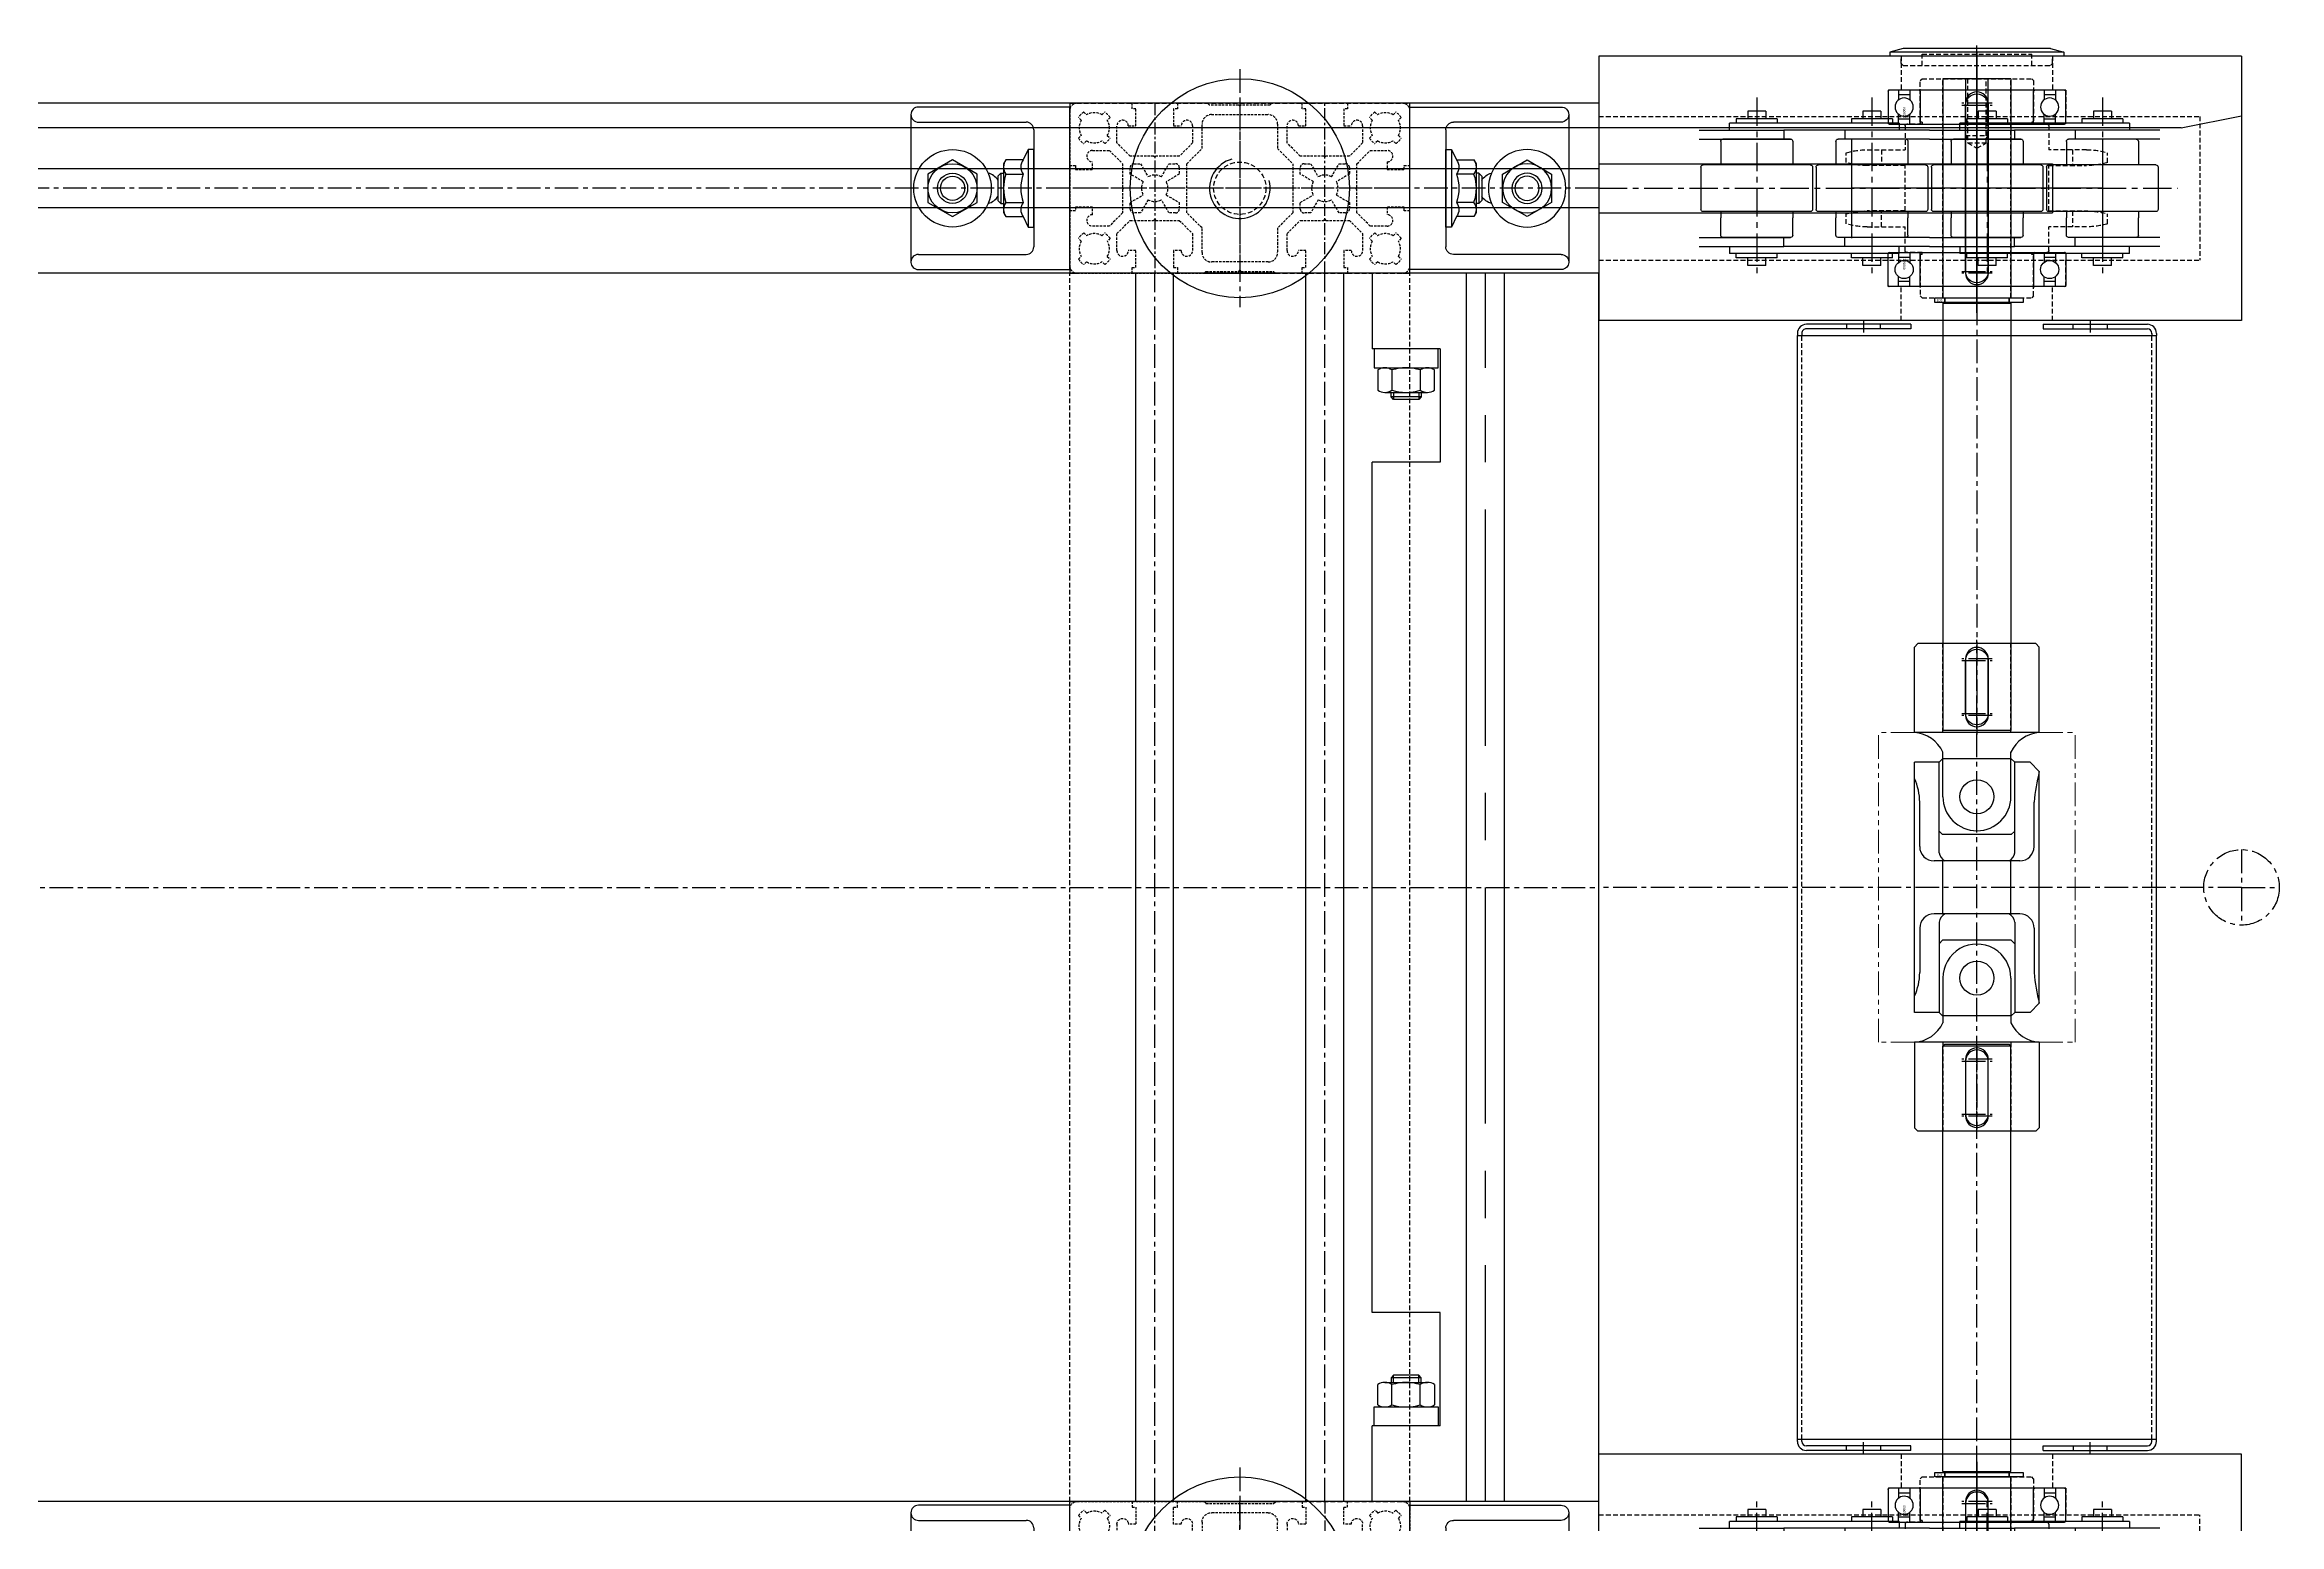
# Model space of a CAD drawing. Header units: inches. Extents: x 0 to 77285, y -118 to 40065.
# Drawn here: x 14564 to 15155, y 38531 to 38923 of the extents above; entities that cross this region are included whole.
import ezdxf
from ezdxf.enums import TextEntityAlignment as Align

# ---------------------------------------------------------------- set-up
doc = ezdxf.new("R2010")
doc.units = ezdxf.units.IN
doc.header["$LTSCALE"] = 5
doc.header["$MEASUREMENT"] = 0
for name, pattern in [('CENTER', [2, 1.25, -0.25, 0.25, -0.25]), ('CENTERX2', [4, 2.5, -0.5, 0.5, -0.5]), ('HIDDEN', [0.375, 0.25, -0.125]), ('PHANTOM', [2.5, 1.25, -0.25, 0.25, -0.25, 0.25, -0.25])]:
    doc.linetypes.add(name, pattern=pattern)
for name, color, linetype in [('11', 1, 'CENTER'), ('22', 2, 'HIDDEN'), ('44', 4, 'Continuous'), ('77', 40, 'HIDDEN'), ('A', 8, 'Continuous'), ('B', 123, 'Continuous'), ('G', 231, 'Continuous'), ('T', 3, 'Continuous'), ('Y', 60, 'Continuous')]:
    doc.layers.add(name, color=color, linetype=linetype)
doc.layers.add('33', color=3, linetype='PHANTOM', lineweight=9)
doc.styles.add('SCI', font='')
doc.styles.get("Standard").update_dxf_attribs({"font": 'arial.ttf'})
doc.styles.get('SCI').set_extended_font_data('Gulim')

# ---------------------------------------------------------------- blocks, each defined once
blk = doc.blocks.new('A$C47db6cef')
at = {"ltscale": 0.506191}
for p, q in [((0, 43), (0, 28.5)), ((16.5, 45), (2, 45)), ((3.74, 42.67), (4.47, 41.95)), ((8.53, 41.95), (9.26, 42.67)), ((16.5, 43.5), (16.5, 45)), ((28.5, 45), (16.5, 45)), ((17.5, 43.5), (16.5, 43.5)), ((17.5, 39), (17.5, 43.5)), ((27.5, 43.5), (27.5, 39)), ((28.5, 43.5), (27.5, 43.5)), ((28.5, 45), (28.5, 43.5)), ((36.5, 45), (28.5, 45)), ((37, 44.5), (36.5, 45)), ((44.7, 44.5), (37, 44.5)), ((37.5, 42), (52.5, 42)), ((45, 44.2), (44.7, 44.5)), ((45.3, 44.5), (45, 44.2)), ((53, 44.5), (45.3, 44.5)), ((53.5, 45), (53, 44.5)), ((61.5, 45), (53.5, 45)), ((61.5, 43.5), (61.5, 45)), ((73.5, 45), (61.5, 45)), ((62.5, 43.5), (61.5, 43.5)), ((62.5, 39), (62.5, 43.5)), ((72.5, 43.5), (72.5, 39)), ((73.5, 43.5), (72.5, 43.5)), ((73.5, 45), (73.5, 43.5)), ((88, 45), (73.5, 45)), ((80.74, 42.67), (81.47, 41.95)), ((85.53, 41.95), (86.26, 42.67)), ((90, 28.5), (90, 43)), ((3.05, 40.53), (2.33, 41.26)), ((2.33, 35.74), (3.05, 36.47)), ((10.67, 41.26), (9.95, 40.53)), ((9.95, 36.47), (10.67, 35.74)), ((12.5, 34.5), (12.5, 39)), ((15.5, 39), (17.5, 39)), ((27.5, 39), (29.5, 39)), ((32.5, 39), (32.5, 34.5)), ((35, 33), (35, 39.5)), ((55, 39.5), (55, 33)), ((57.5, 34.5), (57.5, 39)), ((60.5, 39), (62.5, 39)), ((72.5, 39), (74.5, 39)), ((77.5, 39), (77.5, 34.5)), ((80.05, 40.53), (79.33, 41.26)), ((79.33, 35.74), (80.05, 36.47)), ((87.67, 41.26), (86.95, 40.53)), ((86.95, 36.47), (87.67, 35.74)), ((4.47, 35.05), (3.74, 34.33)), ((6, 32.5), (10.5, 32.5)), ((9.26, 34.33), (8.53, 35.05)), ((10.5, 32.5), (14, 29)), ((16, 31), (12.5, 34.5)), ((22.2, 31), (16, 31)), ((22.5, 30.7), (22.2, 31)), ((22.8, 31), (22.5, 30.7)), ((29, 31), (22.8, 31)), ((32.5, 34.5), (29, 31)), ((31, 29), (35, 33)), ((55, 33), (59, 29)), ((61, 31), (57.5, 34.5)), ((67.2, 31), (61, 31)), ((67.5, 30.7), (67.2, 31)), ((67.8, 31), (67.5, 30.7)), ((74, 31), (67.8, 31)), ((77.5, 34.5), (74, 31)), ((76, 29), (79.5, 32.5)), ((79.5, 32.5), (84, 32.5)), ((81.47, 35.05), (80.74, 34.33)), ((86.26, 34.33), (85.53, 35.05)), ((0, 28.5), (1.5, 28.5)), ((0, 28.5), (0, 16.5)), ((1.5, 28.5), (1.5, 27.5)), ((1.5, 27.5), (6, 27.5)), ((6, 27.5), (6, 29.5)), ((14, 29), (14, 22.8)), ((16, 26.25), (16, 28)), ((19.47, 24.25), (16, 26.25)), ((17, 29), (18.75, 29)), ((18.75, 29), (20.75, 25.53)), ((24.25, 25.53), (26.25, 29)), ((29, 26.25), (25.53, 24.25)), ((26.25, 29), (28, 29)), ((29, 28), (29, 26.25)), ((31, 16), (31, 29)), ((59, 29), (59, 16)), ((61, 26.25), (61, 28)), ((64.47, 24.25), (61, 26.25)), ((62, 29), (63.75, 29)), ((63.75, 29), (65.75, 25.53)), ((69.25, 25.53), (71.25, 29)), ((74, 26.25), (70.53, 24.25)), ((71.25, 29), (73, 29)), ((74, 28), (74, 26.25)), ((76, 22.8), (76, 29)), ((84, 29.5), (84, 27.5)), ((84, 27.5), (88.5, 27.5)), ((88.5, 28.5), (90, 28.5)), ((88.5, 27.5), (88.5, 28.5)), ((90, 16.5), (90, 28.5)), ((14, 22.8), (14.3, 22.5)), ((14.3, 22.5), (14, 22.2)), ((14, 22.2), (14, 16)), ((16, 18.75), (19.47, 20.75)), ((16, 17), (16, 18.75)), ((20.75, 19.47), (18.75, 16)), ((26.25, 16), (24.25, 19.47)), ((25.53, 20.75), (29, 18.75)), ((29, 18.75), (29, 17)), ((61, 18.75), (64.47, 20.75)), ((61, 17), (61, 18.75)), ((65.75, 19.47), (63.75, 16)), ((71.25, 16), (69.25, 19.47)), ((70.53, 20.75), (74, 18.75)), ((74, 18.75), (74, 17)), ((75.7, 22.5), (76, 22.8)), ((76, 22.2), (75.7, 22.5)), ((76, 16), (76, 22.2)), ((0, 16.5), (0, 2)), ((1.5, 16.5), (0, 16.5)), ((1.5, 17.5), (1.5, 16.5)), ((6, 17.5), (1.5, 17.5)), ((6, 15.5), (6, 17.5)), ((10.5, 12.5), (6, 12.5)), ((14, 16), (10.5, 12.5)), ((12.5, 10.5), (16, 14)), ((16, 14), (22.2, 14)), ((18.75, 16), (17, 16)), ((22.2, 14), (22.5, 14.3)), ((22.5, 14.3), (22.8, 14)), ((22.8, 14), (29, 14)), ((28, 16), (26.25, 16)), ((29, 14), (32.5, 10.5)), ((35, 12), (31, 16)), ((35, 5.5), (35, 12)), ((59, 16), (55, 12)), ((55, 12), (55, 5.5)), ((57.5, 10.5), (61, 14)), ((61, 14), (67.2, 14)), ((63.75, 16), (62, 16)), ((67.2, 14), (67.5, 14.3)), ((67.5, 14.3), (67.8, 14)), ((67.8, 14), (74, 14)), ((73, 16), (71.25, 16)), ((74, 14), (77.5, 10.5)), ((79.5, 12.5), (76, 16)), ((84, 12.5), (79.5, 12.5)), ((84, 17.5), (84, 15.5)), ((88.5, 17.5), (84, 17.5)), ((88.5, 16.5), (88.5, 17.5)), ((90, 16.5), (88.5, 16.5)), ((90, 2), (90, 16.5)), ((3.05, 8.53), (2.33, 9.26)), ((3.74, 10.67), (4.47, 9.95)), ((8.53, 9.95), (9.26, 10.67)), ((10.67, 9.26), (9.95, 8.53)), ((12.5, 6), (12.5, 10.5)), ((17.5, 6), (15.5, 6)), ((17.5, 1.5), (17.5, 6)), ((27.5, 6), (27.5, 1.5)), ((29.5, 6), (27.5, 6)), ((32.5, 10.5), (32.5, 6)), ((57.5, 6), (57.5, 10.5)), ((62.5, 6), (60.5, 6)), ((62.5, 1.5), (62.5, 6)), ((72.5, 6), (72.5, 1.5)), ((74.5, 6), (72.5, 6)), ((77.5, 10.5), (77.5, 6)), ((80.05, 8.53), (79.33, 9.26)), ((80.74, 10.67), (81.47, 9.95)), ((85.53, 9.95), (86.26, 10.67)), ((87.67, 9.26), (86.95, 8.53)), ((2, 0), (16.5, 0)), ((2.33, 3.74), (3.05, 4.47)), ((4.47, 3.05), (3.74, 2.33)), ((9.26, 2.33), (8.53, 3.05)), ((9.95, 4.47), (10.67, 3.74)), ((16.5, 1.5), (17.5, 1.5)), ((16.5, 0), (16.5, 1.5)), ((16.5, 0), (28.5, 0)), ((27.5, 1.5), (28.5, 1.5)), ((28.5, 1.5), (28.5, 0)), ((28.5, 0), (35.55, 0)), ((35.55, 0), (36.05, 0.5)), ((36.05, 0.5), (44.7, 0.5)), ((52.5, 3), (37.5, 3)), ((44.7, 0.5), (45, 0.8)), ((45, 0.8), (45.3, 0.5)), ((45.3, 0.5), (53.95, 0.5)), ((53.95, 0.5), (54.45, 0)), ((61.5, 1.5), (62.5, 1.5)), ((61.5, 0), (61.5, 1.5)), ((72.5, 1.5), (73.5, 1.5)), ((73.5, 1.5), (73.5, 0)), ((79.33, 3.74), (80.05, 4.47)), ((81.47, 3.05), (80.74, 2.33)), ((86.26, 2.33), (85.53, 3.05)), ((86.95, 4.47), (87.67, 3.74))]:
    blk.add_line(p, q, dxfattribs=at)
for p, q in [((54.45, 0), (61.5, 0)), ((61.5, 0), (73.5, 0)), ((73.5, 0), (88, 0))]:
    blk.add_line(p, q)
for centre, radius, start, end in [((2, 43), 2, 90, 180), ((6.5, 38.5), 5, 123.46304, 146.53696), ((6.5, 38.5), 4, 59.47751, 120.52249), ((6.5, 38.5), 5, 33.46304, 56.53696), ((37.5, 39.5), 2.5, 90, 180), ((52.5, 39.5), 2.5, 0, 90), ((83.5, 38.5), 5, 123.46304, 146.53696), ((83.5, 38.5), 4, 59.47751, 120.52249), ((83.5, 38.5), 5, 33.46304, 56.53696), ((88, 43), 2, 0, 90), ((6.5, 38.5), 5, 213.46304, 236.53696), ((6.5, 38.5), 4, 149.47751, 210.52249), ((6.5, 38.5), 5, 303.46304, 326.53696), ((6.5, 38.5), 4, 329.47751, 30.52249), ((14, 39), 1.5, 0, 180), ((31, 39), 1.5, 0, 180), ((59, 39), 1.5, 0, 180), ((76, 39), 1.5, 0, 180), ((83.5, 38.5), 5, 213.46304, 236.53696), ((83.5, 38.5), 4, 149.47751, 210.52249), ((83.5, 38.5), 5, 303.46304, 326.53696), ((83.5, 38.5), 4, 329.47751, 30.52249), ((6.5, 38.5), 4, 239.47751, 300.52249), ((6, 31), 1.5, 90, 270), ((83.5, 38.5), 4, 239.47751, 300.52249), ((84, 31), 1.5, 270, 90), ((17, 28), 1, 90, 180), ((22.5, 22.5), 3.5, 150, 210), ((22.5, 22.5), 3.5, 60, 120), ((22.5, 22.5), 3.5, 330, 30), ((28, 28), 1, 0, 90), ((62, 28), 1, 90, 180), ((67.5, 22.5), 3.5, 150, 210), ((67.5, 22.5), 3.5, 60, 120), ((67.5, 22.5), 3.5, 330, 30), ((73, 28), 1, 0, 90), ((22.5, 22.5), 3.5, 240, 300), ((67.5, 22.5), 3.5, 240, 300), ((6, 14), 1.5, 90, 270), ((17, 17), 1, 180, 270), ((28, 17), 1, 270, 0), ((62, 17), 1, 180, 270), ((73, 17), 1, 270, 0), ((84, 14), 1.5, 270, 90), ((6.5, 6.5), 5, 123.46304, 146.53696), ((6.5, 6.5), 4, 149.47751, 210.52249), ((6.5, 6.5), 4, 59.47751, 120.52249), ((6.5, 6.5), 5, 33.46304, 56.53696), ((6.5, 6.5), 4, 329.47751, 30.52249), ((14, 6), 1.5, 180, 0), ((31, 6), 1.5, 180, 0), ((59, 6), 1.5, 180, 0), ((76, 6), 1.5, 180, 0), ((83.5, 6.5), 5, 123.46304, 146.53696), ((83.5, 6.5), 4, 149.47751, 210.52249), ((83.5, 6.5), 4, 59.47751, 120.52249), ((83.5, 6.5), 5, 33.46304, 56.53696), ((83.5, 6.5), 4, 329.47751, 30.52249), ((2, 2), 2, 180, 270), ((6.5, 6.5), 5, 213.46304, 236.53696), ((6.5, 6.5), 4, 239.47751, 300.52249), ((6.5, 6.5), 5, 303.46304, 326.53696), ((37.5, 5.5), 2.5, 180, 270), ((52.5, 5.5), 2.5, 270, 0), ((83.5, 6.5), 5, 213.46304, 236.53696), ((83.5, 6.5), 4, 239.47751, 300.52249), ((83.5, 6.5), 5, 303.46304, 326.53696), ((88, 2), 2, 270, 0)]:
    blk.add_arc(centre, radius, start, end, dxfattribs=at)
at = {"layer": '11', "ltscale": 0.506191}
for p, q in [((22.5, 45), (22.5, 0)), ((67.5, 0), (67.5, 45)), ((90, 22.5), (0, 22.5))]:
    blk.add_line(p, q, dxfattribs=at)
at = {"layer": '11'}
blk.add_line((45, 45), (45, 0), dxfattribs=at)
at = {"layer": 'A', "ltscale": 0.506191}
for p, q in [((0, 45), (0, 43)), ((2, 45), (0, 45)), ((53.5, 45), (36.5, 45)), ((90, 45), (88, 45)), ((90, 43), (90, 45)), ((0, 2), (0, 0)), ((0, 0), (2, 0)), ((35.55, 0), (54.45, 0)), ((90, 0), (90, 2))]:
    blk.add_line(p, q, dxfattribs=at)
at = {"layer": 'A'}
blk.add_line((88, 0), (90, 0), dxfattribs=at)
blk = doc.blocks.new('A$C632A6005')
for p, q in [((-21.5, 0), (-21.5, -40)), ((21.5, 0), (-21.5, 0)), ((21.5, -40.1), (21.5, 0)), ((-17.5, -40), (-17.5, -11.5)), ((-15.5, -9.5), (15.5, -9.5)), ((10.25, -9.5), (-10.25, -9.5)), ((-10.25, -9.5), (-10.25, -11)), ((-10.25, -11), (10.25, -11)), ((-10.25, -11), (-7.51, -12.3)), ((7.51, -12.3), (10.25, -11)), ((10.25, -11), (10.25, -9.5)), ((17.5, -40), (17.5, -11.5)), ((-7.51, -12.3), (-7.51, -16.89)), ((-7.51, -16.89), (-6.44, -17.5)), ((-6.44, -17.5), (6.45, -17.5)), ((-4, -18.2), (-4, -17.5)), ((-3.75, -16.86), (-3.75, -12.3)), ((3.76, -16.86), (3.76, -12.3)), ((4, -18.2), (4, -17.5)), ((6.45, -17.5), (7.51, -16.89)), ((7.51, -16.89), (7.51, -12.3)), ((-4, -18.2), (4, -18.2)), ((-3.2, -19), (-4, -18.2)), ((-3.2, -19), (3.2, -19)), ((3.2, -19), (4, -18.2)), ((-3.75, -24.5), (-7.5, -31)), ((3.75, -24.5), (-3.75, -24.5)), ((7.51, -31), (3.75, -24.5)), ((-7.5, -31), (-3.75, -37.5)), ((3.75, -37.5), (7.51, -31)), ((-3.75, -37.5), (3.75, -37.5)), ((-19.5, -42), (19.6, -42))]:
    blk.add_line(p, q)
for radius in [10.25, 6.5, 4, 3.2]:
    blk.add_circle((0, -31), radius)
for centre, radius, start, end in [((-15.5, -11.5), 2, 89.99999, 180.00003), ((15.5, -11.5), 2, 0.00001, 89.99999), ((-5.63, -9.89), 3.06, 232.12112, 307.87888), ((-5.63, -14.44), 3.06, 232.12112, 307.87888), ((0, -1.68), 11.26, 250.52878, 289.47122), ((0, -6.24), 11.26, 250.52878, 289.47122), ((5.63, -9.89), 3.06, 232.12112, 307.87888), ((5.63, -14.44), 3.06, 232.12112, 307.87888), ((0, -22.5), 4.1, 121.38856, 166.72724), ((0, -22.5), 4.1, 13.27276, 58.61144), ((-19.5, -40), 2, 180.00003, 270.00001), ((-19.5, -40), 2, 270.00001, 0.00002), ((19.5, -40), 2, 180.00003, 270.00001), ((19.6, -40.1), 1.9, 270.00001, 0.00002)]:
    blk.add_arc(centre, radius, start, end)
blk = doc.blocks.new('A$Cf526916b')
for p, q in [((-22.5, -90), (-22.5, 0)), ((-22.5, -90), (-22.5, 0)), ((347.5, 0), (22.5, 0)), ((22.5, 0), (22.5, -90)), ((347.5, 0), (347.5, -90)), ((347.5, -90), (22.5, -90))]:
    blk.add_line(p, q)
at = {"layer": '11'}
for p, q in [((347.5, -22.5), (22.5, -22.5)), ((-31.5, -45), (31.5, -45)), ((338.5, -45), (401.5, -45)), ((347.5, -67.5), (22.5, -67.5))]:
    blk.add_line(p, q, dxfattribs=at)
at = {"layer": '22'}
blk.add_circle((0, -45), 6.92, dxfattribs=at)
at = {"layer": '44'}
for centre in [(0, -45), (370, -45)]:
    blk.add_circle(centre, 29, dxfattribs=at)
at = {"layer": 'A'}
for p, q in [((347.5, -17.5), (22.5, -17.5)), ((347.5, -27.5), (22.5, -27.5)), ((347.5, -62.5), (22.5, -62.5)), ((347.5, -72.5), (22.5, -72.5))]:
    blk.add_line(p, q, dxfattribs=at)
at = {"layer": 'T'}
blk.add_arc((0, -45), 8, 195, 105, dxfattribs=at)
at = {"rotation": 90}
blk.add_blockref('A$C47db6cef', (22.5, -90), dxfattribs=at)
at = {"xscale": -1, "rotation": 270}
blk.add_blockref('A$C47db6cef', (347.5, -90), dxfattribs=at)
at = {"layer": '44', "xscale": -1, "rotation": 180}
for p in [(0, 0), (370, 0)]:
    blk.add_blockref('A$C632A6005', p, dxfattribs=at)
at = {"layer": '44'}
for p in [(0, -90), (370, -90)]:
    blk.add_blockref('A$C632A6005', p, dxfattribs=at)
blk = doc.blocks.new('A$Ccec5035d')
for p, q in [((0, 0), (0, -60)), ((325, 0), (0, 0)), ((325, 0), (325, -60)), ((20, -42), (20, -60)), ((20, -42), (50, -42)), ((20, -42), (20, -60)), ((20, -42.5), (20, -59.5)), ((25, -42.5), (20, -42.5)), ((25, -42.5), (20, -42.5)), ((25, -59.5), (25, -42.5)), ((25, -59.5), (25, -42.5)), ((25, -56.63), (25, -45.37)), ((25, -56.63), (25, -45.37)), ((30.92, -43.49), (25.58, -43.49)), ((30.92, -43.49), (25.58, -43.49)), ((25.58, -47.25), (30.92, -47.25)), ((25.58, -47.25), (30.92, -47.25)), ((31.5, -56.63), (31.5, -45.37)), ((31.5, -56.63), (31.5, -45.37)), ((31.5, -47), (32.72, -47)), ((31.5, -47), (32.72, -47)), ((32.72, -47), (32.72, -55)), ((32.72, -47), (33.4, -47.68)), ((32.72, -47), (32.72, -55)), ((32.72, -47), (33.4, -47.68)), ((50, -42), (50, -60)), ((275, -42), (275, -60)), ((305, -42), (275, -42)), ((292.28, -47), (291.6, -47.68)), ((292.28, -47), (291.6, -47.68)), ((292.28, -47), (292.28, -55)), ((293.5, -47), (292.28, -47)), ((292.28, -47), (292.28, -55)), ((293.5, -47), (292.28, -47)), ((293.5, -56.63), (293.5, -45.37)), ((293.5, -56.63), (293.5, -45.37)), ((294.08, -43.49), (299.42, -43.49)), ((294.08, -43.49), (299.42, -43.49)), ((299.42, -47.25), (294.08, -47.25)), ((299.42, -47.25), (294.08, -47.25)), ((300, -59.5), (300, -42.5)), ((300, -42.5), (305, -42.5)), ((300, -59.5), (300, -42.5)), ((300, -42.5), (305, -42.5)), ((300, -56.63), (300, -45.37)), ((300, -56.63), (300, -45.37)), ((305, -42), (305, -60)), ((305, -42), (305, -60)), ((305, -42.5), (305, -59.5)), ((31.5, -47.68), (33.4, -47.68)), ((31.5, -47.68), (33.4, -47.68)), ((33.4, -47.68), (33.4, -54.32)), ((33.4, -47.68), (33.4, -54.32)), ((291.6, -47.68), (291.6, -54.32)), ((293.5, -47.68), (291.6, -47.68)), ((291.6, -47.68), (291.6, -54.32)), ((293.5, -47.68), (291.6, -47.68)), ((25.58, -54.75), (30.92, -54.75)), ((25.58, -54.75), (30.92, -54.75)), ((25.58, -58.51), (30.92, -58.51)), ((25.58, -58.51), (30.92, -58.51)), ((31.5, -54.32), (33.4, -54.32)), ((31.5, -54.32), (33.4, -54.32)), ((32.72, -55), (31.5, -55)), ((32.72, -55), (31.5, -55)), ((33.4, -54.32), (32.72, -55)), ((33.4, -54.32), (32.72, -55)), ((291.6, -54.32), (292.28, -55)), ((293.5, -54.32), (291.6, -54.32)), ((291.6, -54.32), (292.28, -55)), ((293.5, -54.32), (291.6, -54.32)), ((292.28, -55), (293.5, -55)), ((292.28, -55), (293.5, -55)), ((299.42, -54.75), (294.08, -54.75)), ((299.42, -54.75), (294.08, -54.75)), ((299.42, -58.51), (294.08, -58.51)), ((299.42, -58.51), (294.08, -58.51)), ((0, -60), (20, -60)), ((20, -59.5), (25, -59.5)), ((20, -59.5), (25, -59.5)), ((275, -60), (50, -60)), ((305, -59.5), (300, -59.5)), ((305, -59.5), (300, -59.5)), ((325, -60), (305, -60))]:
    blk.add_line(p, q)
at = {"color": 252}
for p, q in [((325, -25), (0, -25)), ((325, -35), (0, -35))]:
    blk.add_line(p, q, dxfattribs=at)
for centre, radius, start, end in [((28.32, -45.37), 3.32, 145.61575, 214.38425), ((28.32, -45.37), 3.32, 145.61575, 214.38425), ((37.42, -51), 12.42, 162.41205, 197.58795), ((37.42, -51), 12.42, 162.41205, 197.58795), ((28.18, -45.37), 3.32, 325.61575, 34.38425), ((28.18, -45.37), 3.32, 325.61575, 34.38425), ((19.08, -51), 12.42, 342.41205, 17.58795), ((19.08, -51), 12.42, 342.41205, 17.58795), ((296.82, -45.37), 3.32, 145.61575, 214.38425), ((296.82, -45.37), 3.32, 145.61575, 214.38425), ((305.92, -51), 12.42, 162.41205, 197.58795), ((305.92, -51), 12.42, 162.41205, 197.58795), ((296.68, -45.37), 3.32, 325.61575, 34.38425), ((296.68, -45.37), 3.32, 325.61575, 34.38425), ((287.58, -51), 12.42, 342.41205, 17.58795), ((287.58, -51), 12.42, 342.41205, 17.58795), ((28.32, -56.63), 3.32, 145.61575, 214.38425), ((28.32, -56.63), 3.32, 145.61575, 214.38425), ((28.18, -56.63), 3.32, 325.61575, 34.38425), ((28.18, -56.63), 3.32, 325.61575, 34.38425), ((296.82, -56.63), 3.32, 145.61575, 214.38425), ((296.82, -56.63), 3.32, 145.61575, 214.38425), ((296.68, -56.63), 3.32, 325.61575, 34.38425), ((296.68, -56.63), 3.32, 325.61575, 34.38425)]:
    blk.add_arc(centre, radius, start, end)
at = {"layer": '11', "linetype": 'CENTERX2', "ltscale": 5}
blk.add_line((325, -30), (0, -30), dxfattribs=at)
blk = doc.blocks.new('A$C8800e7f5')
for p, q in [((0, -23.2), (0, 23.2)), ((0, 20.75), (2.63, 20.75)), ((0, 17.75), (2.63, 17.75)), ((0.3, 23.5), (8.7, 23.5)), ((1.31, 17.75), (1.31, 20.75)), ((9, 20.75), (6.37, 20.75)), ((9, 17.75), (6.37, 17.75)), ((7.69, 17.75), (7.69, 20.75)), ((9, 23.2), (9, -23.2)), ((0.3, 15), (8.7, 15)), ((8.7, -15), (0.3, -15)), ((0, -17.75), (2.63, -17.75)), ((0, -20.75), (2.63, -20.75)), ((8.7, -23.5), (0.3, -23.5)), ((1.31, -20.75), (1.31, -17.75)), ((9, -17.75), (6.37, -17.75)), ((9, -20.75), (6.37, -20.75)), ((7.69, -20.75), (7.69, -17.75))]:
    blk.add_line(p, q)
for centre in [(4.5, 19.25), (4.5, -19.25)]:
    blk.add_circle(centre, 2.4)
for centre, start, end in [((0.3, 23.2), 90, 180), ((8.7, 23.2), 0, 90), ((0.3, 15.3), 180, 270), ((8.7, 15.3), 270, 0), ((0.3, -15.3), 90, 180), ((8.7, -15.3), 0, 90), ((0.3, -23.2), 180, 270), ((8.7, -23.2), 270, 360)]:
    blk.add_arc(centre, 0.3, start, end)
at = {"layer": '11'}
blk.add_line((-1, 0), (10, 0), dxfattribs=at)
at = {"layer": '44'}
blk.add_text('6906ZZ', height=0.6, dxfattribs=at).set_placement((4.5, 18.95))
blk = doc.blocks.new('A$Ce9aabcbc')
for p, q in [((-7.01, 34.58), (-9.62, 34.58)), ((9.19, 34.58), (6.58, 34.58)), ((-10.42, 29), (-10.42, 19)), ((-10.42, 25.25), (-6.22, 25.25)), ((-6.22, 19), (-6.22, 29)), ((5.78, 19), (5.78, 29)), ((9.98, 25.25), (5.78, 25.25)), ((9.98, 29), (9.98, 19)), ((-17.22, 14.5), (-17.22, 18.5)), ((-16.72, 19), (-10.42, 19)), ((5.78, 19), (-6.22, 19)), ((16.28, 19), (9.98, 19)), ((16.78, 14.5), (16.78, 18.5)), ((-28.72, 15), (-29.22, 14.5)), ((-29.22, 14.5), (-29.22, 0)), ((-17.72, 15), (-28.72, 15)), ((-17.72, 14.5), (-17.72, 15)), ((-17.72, 14.5), (-17.22, 14.5)), ((17.28, 14.5), (16.78, 14.5)), ((17.28, 14.5), (17.28, 15)), ((17.28, 15), (28.28, 15)), ((28.28, 15), (28.78, 14.5)), ((28.78, 14.5), (28.78, 0)), ((28.78, 9), (-29.22, 9)), ((-29.22, 0), (-29.22, -14.5)), ((28.78, 0), (28.78, -14.5)), ((28.78, -9), (-29.22, -9)), ((-28.72, -15), (-29.22, -14.5)), ((-28.72, -15), (-17.72, -15)), ((-17.72, -15), (-17.72, -14.5)), ((-17.72, -14.5), (-17.22, -14.5)), ((-17.22, -14.5), (-17.22, -18.5)), ((16.78, -14.5), (16.78, -18.5)), ((17.28, -14.5), (16.78, -14.5)), ((17.28, -15), (17.28, -14.5)), ((28.28, -15), (17.28, -15)), ((28.28, -15), (28.78, -14.5)), ((-16.72, -19), (-10.42, -19)), ((-10.42, -29), (-10.42, -19)), ((-6.22, -19), (-6.22, -29)), ((5.78, -19), (-6.22, -19)), ((5.78, -19), (5.78, -29)), ((9.98, -29), (9.98, -19)), ((16.28, -19), (9.98, -19)), ((-10.42, -25.25), (-6.22, -25.25)), ((5.78, -25.25), (9.98, -25.25)), ((-7.01, -34.58), (-9.62, -34.58)), ((9.19, -34.58), (6.58, -34.58))]:
    blk.add_line(p, q)
at = {"linetype": 'Continuous'}
blk.add_line((-13.42, -33.19), (12.98, -33.19), dxfattribs=at)
for centre, radius, start, end in [((9.58, 29), 20, 163.78455, 180), ((-26.22, 29), 20, 0, 16.21545), ((25.78, 29), 20, 163.78455, 180), ((-10.02, 29), 20, 0, 16.21545), ((-16.72, 18.5), 0.5, 90, 180), ((16.28, 18.5), 0.5, 0, 90), ((-16.72, -18.5), 0.5, 180, 270), ((16.28, -18.5), 0.5, 270, 0), ((9.58, -29), 20, 180, 196.21545), ((-26.22, -29), 20, 343.78455, 0), ((25.78, -29), 20, 180, 196.21545), ((-10.02, -29), 20, 343.78455, 0)]:
    blk.add_arc(centre, radius, start, end)
at = {"layer": '11', "linetype": 'Continuous'}
for p, q in [((-13.42, 33.19), (12.98, 33.19)), ((-0.22, -33.19), (-0.22, 33.19)), ((32.78, 0), (-33.22, 0)), ((-13.42, -33.19), (12.98, -33.19))]:
    blk.add_line(p, q, dxfattribs=at)
blk = doc.blocks.new('FINALrf2040vrp-sc')
for p, q in [((0, 0), (18.7, 0)), ((6.7, 1.5), (44.1, 1.5)), ((6.7, 1.5), (6.7, 0)), ((8.2, 2.5), (8.2, 1.5)), ((8.2, 2.5), (17.2, 2.5)), ((10.715, 4.15), (14.685, 4.15)), ((10.715, 4.15), (10.715, 2.5)), ((14.685, 4.15), (14.685, 2.5)), ((17.2, 2.5), (17.2, 1.5)), ((18.7, 0), (32.1, 0)), ((18.7, 0), (18.7, -2)), ((32.1, 0), (32.1, -2)), ((50.8, 0), (32.1, 0)), ((33.6, 2.5), (42.6, 2.5)), ((33.6, 2.5), (33.6, 1.5)), ((36.115, 4.15), (36.115, 2.5)), ((36.115, 4.15), (40.085, 4.15)), ((40.085, 4.15), (40.085, 2.5)), ((42.6, 2.5), (42.6, 1.5)), ((44.1, 0), (44.1, 1.5)), ((0, -2), (20.14, -2)), ((4.76, -2.5), (4.76, -6.35)), ((20.64, -2.5), (20.64, -6.35)), ((30.16, -2.5), (30.16, -6.35)), ((50.8, -2), (30.66, -2)), ((30.66, -2), (45.54, -2)), ((46.04, -2.5), (46.04, -6.35)), ((0.4, -8.2), (0.4, -17.5)), ((0.9, -7.7), (24.5, -7.7)), ((4.76, -6.35), (4.76, -7.7)), ((20.64, -6.35), (20.64, -7.7)), ((25, -8.2), (25, -17.5)), ((25.8, -8.2), (25.8, -17.5)), ((26.3, -7.7), (49.9, -7.7)), ((30.16, -6.35), (30.16, -7.7)), ((46.04, -6.35), (46.04, -7.7)), ((50.4, -8.2), (50.4, -17.5)), ((0.9, -18), (24.5, -18)), ((4.76, -18), (4.76, -19.35)), ((4.76, -23.2), (4.76, -19.35)), ((20.64, -18), (20.64, -19.35)), ((20.64, -23.2), (20.64, -19.35)), ((26.3, -18), (49.9, -18)), ((30.16, -18), (30.16, -19.35)), ((30.16, -23.2), (30.16, -19.35)), ((46.04, -18), (46.04, -19.35)), ((46.04, -23.2), (46.04, -19.35)), ((0, -23.7), (20.14, -23.7)), ((18.7, -25.7), (18.7, -23.7)), ((30.66, -23.7), (45.54, -23.7)), ((50.8, -23.7), (30.66, -23.7)), ((32.1, -25.7), (32.1, -23.7)), ((0, -25.7), (18.7, -25.7)), ((6.7, -27.2), (6.7, -25.7)), ((6.7, -27.2), (44.1, -27.2)), ((8.2, -28.2), (8.2, -27.2)), ((8.2, -28.2), (17.2, -28.2)), ((10.715, -29.85), (10.715, -28.2)), ((14.685, -29.85), (14.685, -28.2)), ((17.2, -28.2), (17.2, -27.2)), ((18.7, -25.7), (32.1, -25.7)), ((50.8, -25.7), (32.1, -25.7)), ((33.6, -28.2), (33.6, -27.2)), ((33.6, -28.2), (42.6, -28.2)), ((36.115, -29.85), (36.115, -28.2)), ((40.085, -29.85), (40.085, -28.2)), ((42.6, -28.2), (42.6, -27.2)), ((44.1, -25.7), (44.1, -27.2)), ((10.715, -29.85), (14.685, -29.85)), ((36.115, -29.85), (40.085, -29.85))]:
    blk.add_line(p, q)
for centre, start, end in [((5.26, -2.5), 90, 180), ((20.14, -2.5), 0, 90), ((30.66, -2.5), 90, 180), ((45.54, -2.5), 0, 90), ((0.9, -8.2), 90, 180), ((24.5, -8.2), 0, 90), ((26.3, -8.2), 90, 180), ((49.9, -8.2), 0, 90), ((0.9, -17.5), 180, 270), ((24.5, -17.5), 270, 0), ((26.3, -17.5), 180, 270), ((49.9, -17.5), 270, 0), ((5.26, -23.2), 180, 270), ((20.14, -23.2), 270, 0), ((30.66, -23.2), 180, 270), ((45.54, -23.2), 270, 0)]:
    blk.add_arc(centre, 0.5, start, end)
at = {"layer": '11'}
for p, q in [((12.7, 7.15), (12.7, -32.85)), ((38.1, 7.15), (38.1, -32.85))]:
    blk.add_line(p, q, dxfattribs=at)
blk = doc.blocks.new('A$C006C2B59')
at = {"layer": '11'}
blk.add_line((-60.19, 0), (67.37, 0), dxfattribs=at)
at = {"rotation": 179.9999999999999}
for p in [(12.7, -12.85), (63.5, -12.85)]:
    blk.add_blockref('FINALrf2040vrp-sc', p, dxfattribs=at)
blk = doc.blocks.new('A$Ccf8f4fcd')
for p, q in [((3.4, 47.5), (4, 47.5)), ((296, 47.5), (4, 47.5)), ((4, -47.5), (4, 47.5)), ((296, -47.5), (296, 47.5)), ((296.6, 47.5), (296, 47.5)), ((1, 17.5), (1, 45.1)), ((2.2, 17.5), (2.2, 45.1)), ((3.4, 46.3), (4, 46.3)), ((296.6, 46.3), (296, 46.3)), ((297.8, 17.5), (297.8, 45.1)), ((299, 17.5), (299, 45.1)), ((1, 17.5), (2.2, 17.5)), ((299, 17.5), (297.8, 17.5)), ((1, -17.5), (1, -45.1)), ((1, -17.5), (2.2, -17.5)), ((2.2, -17.5), (2.2, -45.1)), ((297.8, -17.5), (297.8, -45.1)), ((299, -17.5), (297.8, -17.5)), ((299, -17.5), (299, -45.1)), ((3.4, -46.3), (4, -46.3)), ((296.6, -46.3), (296, -46.3)), ((3.4, -47.5), (4, -47.5)), ((296, -47.5), (4, -47.5)), ((296.6, -47.5), (296, -47.5))]:
    blk.add_line(p, q)
for centre, radius, start, end in [((3.4, 45.1), 2.4, 90, 180), ((296.6, 45.1), 2.4, 0, 90), ((3.4, 45.1), 1.2, 90, 180), ((296.6, 45.1), 1.2, 0, 90), ((3.4, -45.1), 2.4, 180, 270), ((3.4, -45.1), 1.2, 180, 270), ((296.6, -45.1), 1.2, 270, 0), ((296.6, -45.1), 2.4, 270, 0)]:
    blk.add_arc(centre, radius, start, end)
at = {"layer": '11'}
for p, q in [((0, 30), (3.2, 30)), ((300, 30), (296.8, 30)), ((0, -30), (3.2, -30)), ((300, -30), (296.8, -30))]:
    blk.add_line(p, q, dxfattribs=at)
at = {"layer": '22'}
for p, q in [((296, 46.3), (3.4, 46.3)), ((1, 34.5), (2.2, 34.5)), ((299, 34.5), (297.8, 34.5)), ((2.2, 25.5), (1, 25.5)), ((297.8, 25.5), (299, 25.5)), ((2.2, -25.5), (1, -25.5)), ((297.8, -25.5), (299, -25.5)), ((1, -34.5), (2.2, -34.5)), ((299, -34.5), (297.8, -34.5)), ((296, -46.3), (4, -46.3))]:
    blk.add_line(p, q, dxfattribs=at)
blk = doc.blocks.new('A$Ce0788daf')
for p, q in [((-35, 170), (35, 170)), ((-35, 170), (-35, 0)), ((35, 170), (35, 0)), ((335, 170), (335, 0)), ((405, 170), (335, 170)), ((-37, 119.5), (-36.06, 123)), ((-37, 119.5), (-37, 80.5)), ((-36.06, 123), (-35, 123)), ((-36.06, 123), (-36.06, 77)), ((-6.5, 120), (6.5, 120)), ((-6.5, 0), (-6.5, 120)), ((6.5, 0), (6.5, 120)), ((-37, 80.5), (-36.06, 77)), ((-36.06, 77), (-35, 77)), ((-35, 0), (35, 0)), ((405, 0), (335, 0))]:
    blk.add_line(p, q)
at = {"layer": '11'}
for p, q in [((185, 170), (185, 180)), ((175, 170), (195, 170)), ((185, 170), (185, 0)), ((-31.5, 100), (-38, 100)), ((-36, 100), (36, 100)), ((406, 100), (334, 100))]:
    blk.add_line(p, q, dxfattribs=at)
blk.add_circle((185, 170), 10, dxfattribs=at)
at = {"layer": '22'}
for p, q in [((-19, 159), (19, 159)), ((-19, 0), (-19, 159)), ((19, 0), (19, 159)), ((389, 159), (351, 159)), ((351, 0), (351, 159)), ((-35, 120), (-26, 120)), ((-33, 120), (-35, 120)), ((-32.5, 119.5), (-33, 120)), ((-32.5, 80.5), (-32.5, 119.5)), ((-26, 123.5), (-26, 76.5)), ((-26, 123.5), (-19, 123.5)), ((26, 123.5), (19, 123.5)), ((26, 123.5), (26, 76.5)), ((35, 120), (26, 120)), ((335, 120), (344, 120)), ((344, 123.5), (344, 76.5)), ((344, 123.5), (351, 123.5)), ((-32.5, 114.5), (-35.5, 114.5)), ((-35.5, 85.5), (-35.5, 114.5)), ((-32.5, 85.5), (-35.5, 85.5)), ((-35, 80), (-26, 80)), ((-33, 80), (-35, 80)), ((-32.5, 80.5), (-33, 80)), ((35, 80), (26, 80)), ((335, 80), (344, 80)), ((-26, 76.5), (-19, 76.5)), ((26, 76.5), (19, 76.5)), ((344, 76.5), (351, 76.5))]:
    blk.add_line(p, q, dxfattribs=at)
at = {"layer": 'G'}
for q in [(-19.2, 170), (-16, 0)]:
    blk.add_line((-16, 154), q, dxfattribs=at)
at = {"layer": '22', "xscale": -1, "rotation": 180}
blk.add_blockref('A$Ce9aabcbc', (0.22, 100), dxfattribs=at)
at = {"layer": '22', "rotation": 180}
blk.add_blockref('A$Ce9aabcbc', (369.78, 100), dxfattribs=at)
at = {"layer": '44', "xscale": -1, "rotation": 180}
for p in [(-26, 100), (344, 100)]:
    blk.add_blockref('A$C8800e7f5', p, dxfattribs=at)
at = {"layer": '44', "rotation": 180}
blk.add_blockref('A$C8800e7f5', (26, 100), dxfattribs=at)
at = {"layer": 'B'}
for p, xscale, yscale, zscale, rotation in [((0, 72.23), -1.200000000000001, 1.200000000000001, 1.200000000000001, 270), ((370, 72.23), 1.2, 1.2, 1.2, 90.00000000000001)]:
    blk.add_blockref('A$C006C2B59', p, dxfattribs=dict(at, xscale=xscale, yscale=yscale, zscale=zscale, rotation=rotation))
at = {"layer": 'Y'}
blk.add_blockref('A$Ccf8f4fcd', (35, 100), dxfattribs=at)
blk = doc.blocks.new('A$C4dd189f2')
for p, q in [((0.9, 16.5), (0, 15.6)), ((0, -15.6), (0, 15.6)), ((23.5, 16.5), (0.9, 16.5)), ((23.5, -16.5), (23.5, 16.5)), ((31.4, 16.5), (97.6, 16.5)), ((31.4, 10), (31.4, 16.5)), ((53.71, 15.13), (41.95, 15.13)), ((75.29, 15.13), (87.05, 15.13)), ((97.6, 10), (97.6, 16.5)), ((105.5, -16.5), (105.5, 16.5)), ((105.5, 16.5), (128.1, 16.5)), ((128.1, 16.5), (129, 15.6)), ((129, -15.6), (129, 15.6)), ((40.5, 9), (28.67, 9)), ((31.4, 10), (30.5, 9.1)), ((30.5, -9.1), (30.5, 9.1)), ((55.33, 10), (31.4, 10)), ((50.5, 9.1), (49.6, 10)), ((50.5, -9.1), (50.5, 9.1)), ((57.5, -11.34), (57.5, 11.34)), ((57.5, 9), (71.5, 9)), ((71.5, -11.34), (71.5, 11.34)), ((73.67, 10), (97.6, 10)), ((78.5, 9.1), (79.4, 10)), ((78.5, -9.1), (78.5, 9.1)), ((88.5, 9), (100.33, 9)), ((97.6, 10), (98.5, 9.1)), ((98.5, -9.1), (98.5, 9.1)), ((40.5, -9), (28.67, -9)), ((30.5, -9.1), (31.4, -10)), ((31.4, -14.07), (31.4, -10)), ((55.33, -10), (31.4, -10)), ((50.5, -9.1), (49.6, -10)), ((57.5, -9), (71.5, -9)), ((73.67, -10), (97.6, -10)), ((78.5, -9.1), (79.4, -10)), ((88.5, -9), (100.33, -9)), ((98.5, -9.1), (97.6, -10)), ((97.6, -14.07), (97.6, -10)), ((0.9, -16.5), (0, -15.6)), ((23.5, -16.5), (0.9, -16.5)), ((31.4, -14.07), (33.83, -16.5)), ((33.83, -16.5), (95.17, -16.5)), ((53.71, -15.13), (41.95, -15.13)), ((75.29, -15.13), (87.05, -15.13)), ((97.6, -14.07), (95.17, -16.5)), ((105.5, -16.5), (128.1, -16.5)), ((128.1, -16.5), (129, -15.6))]:
    blk.add_line(p, q)
for centre in [(40.5, 0), (88.5, 0)]:
    blk.add_circle(centre, 4.5)
for centre, radius, start, end in [((32.57, 17.22), 9.1, 184.56087, 244.64544), ((41.99, 30.3), 15.17, 245.47169, 269.85506), ((53.71, 11.34), 3.79, 0, 90), ((75.29, 11.34), 3.79, 90, 180), ((87.01, 30.3), 15.17, 270.14494, 294.52831), ((96.43, 17.22), 9.1, 295.35456, 355.43913), ((40.5, 0), 9, 270, 90), ((54.92, 7.09), 2.93, 28.62612, 81.96707), ((74.08, 7.09), 2.93, 98.03293, 151.37388), ((88.5, 0), 9, 90, 270), ((32.57, -17.22), 9.1, 115.35456, 175.43913), ((53.71, -11.34), 3.79, 270, 0), ((54.92, -7.09), 2.93, 278.03293, 331.37388), ((74.08, -7.09), 2.93, 208.62612, 261.96707), ((75.29, -11.34), 3.79, 180, 270), ((96.43, -17.22), 9.1, 4.56087, 64.64544), ((46.63, -67.68), 52.75, 95.09591, 104.04635), ((82.37, -67.68), 52.75, 75.95365, 84.90409)]:
    blk.add_arc(centre, radius, start, end)
at = {"layer": '11'}
blk.add_line((-1, 0), (130, 0), dxfattribs=at)
at = {"layer": '22'}
for p, q in [((23.5, 9), (0, 9)), ((105.5, 9), (129, 9)), ((23.5, -9), (0, -9)), ((105.5, -9), (129, -9))]:
    blk.add_line(p, q, dxfattribs=at)
at = {"layer": '33'}
for p, q in [((23.5, 26), (105.5, 26)), ((23.5, 16.5), (23.5, 26)), ((105.5, 16.5), (105.5, 26)), ((23.5, -16.5), (23.5, -26)), ((105.5, -16.5), (105.5, -26)), ((23.5, -26), (105.5, -26))]:
    blk.add_line(p, q, dxfattribs=at)
blk = doc.blocks.new('A$Cb4b9b0e3')
blk.add_lwpolyline([(-7, 6, 1), (-7, 0), (7, 0, 1), (7, 6)], format="xyb", close=True)
at = {"layer": '11'}
for p, q in [((-7, -1), (-7, 7)), ((7, -1), (7, 7)), ((-11, 3), (11, 3))]:
    blk.add_line(p, q, dxfattribs=at)
blk = doc.blocks.new('A$C86e46ec1')
blk.add_lwpolyline([(-22, 6, 1), (-22, 0), (22, 0, 1), (22, 6)], format="xyb", close=True)
at = {"layer": '11'}
for p, q in [((-22, -1), (-22, 7)), ((22, -1), (22, 7)), ((-26, 3), (26, 3))]:
    blk.add_line(p, q, dxfattribs=at)
blk = doc.blocks.new('A$Ce22e4b8e')
for p, q in [((-1.2, 11.1), (-1.2, -12.2)), ((0, 11.1), (-1.2, 11.1)), ((-1.2, 8.5), (0, 8.5)), ((0, -12.2), (0, 11.1)), ((-1.2, -8.5), (0, -8.5)), ((-1.2, -12.2), (0, -12.2))]:
    blk.add_line(p, q)
at = {"layer": '11'}
blk.add_line((-2.2, 0), (1.15, 0), dxfattribs=at)
at = {"layer": '44', "style": 'SCI'}
blk.add_text('S18', height=0.6, rotation=90, dxfattribs=at).set_placement((-0.58, 9.14), align=Align.MIDDLE_LEFT)
blk = doc.blocks.new('A$C368f4b2e')
for p, q in [((-172.5, 9), (-172.5, -9)), ((-172.5, 9), (-114.5, 9)), ((-114.5, -9), (-114.5, 9)), ((-113.1, 8.5), (-114.5, 8.5)), ((-113.1, -9), (-113.1, 9)), ((-113.1, 9), (0, 9)), ((0, 9), (0, -9)), ((-121, 3), (-166, 3)), ((-4, 3), (-19, 3)), ((-166, -3), (-121, -3)), ((-19, -3), (-4, -3)), ((-172.5, -9), (-114.5, -9)), ((-113.1, -8.5), (-114.5, -8.5)), ((-113.1, -9), (0, -9))]:
    blk.add_line(p, q)
for centre, start, end in [((-166, 0), 90, 270), ((-121, 0), 270, 90), ((-19, 0), 90, 270), ((-4, 0), 270, 90)]:
    blk.add_arc(centre, 3, start, end)
at = {"layer": '11'}
for p, q in [((-173.5, 0), (1, 0)), ((-166, 4), (-166, -4)), ((-121, 4), (-121, -4)), ((-19, 4), (-19, -4)), ((-4, 4), (-4, -4))]:
    blk.add_line(p, q, dxfattribs=at)
at = {"layer": '22'}
for p, q in [((-155.5, 2.46), (-172.5, 2.46)), ((-157.5, -3), (-157.5, 3)), ((-154.08, 0), (-155.5, 2.46)), ((-155.5, -2.46), (-155.5, 2.46)), ((-155.5, -2.46), (-154.08, 0)), ((-172.5, -2.46), (-155.5, -2.46))]:
    blk.add_line(p, q, dxfattribs=at)
at = {"layer": 'T'}
for p, q in [((-157.5, 3), (-172.5, 3)), ((-156.56, 2.46), (-157.5, 3)), ((-172.5, -3), (-157.5, -3)), ((-157.5, -3), (-156.56, -2.46))]:
    blk.add_line(p, q, dxfattribs=at)
blk = doc.blocks.new('A$C333b8d2c')
for p, q in [((312, 12.5), (194.5, 12.5)), ((194.5, -12.5), (194.5, 12.5)), ((312.5, 12), (312, 12.5)), ((312, 12.5), (312, -12.5)), ((312.5, -12), (312.5, 12)), ((0.5, 9), (0, 8.5)), ((0, -8.5), (0, 8.5)), ((113.1, 9), (0.5, 9)), ((0.5, 9), (0.5, -9)), ((113.1, -9), (113.1, 9)), ((114.5, 8.5), (113.1, 8.5)), ((114.5, -9), (114.5, 9)), ((172.5, 9), (114.5, 9)), ((172.5, -9), (172.5, 9)), ((173.9, 8.5), (172.5, 8.5)), ((173.9, -9), (173.9, 9)), ((191.5, 9), (173.9, 9)), ((19, 3), (4, 3)), ((4, -3), (19, -3)), ((0.5, -9), (0, -8.5)), ((113.1, -9), (0.5, -9)), ((114.5, -8.5), (113.1, -8.5)), ((172.5, -9), (114.5, -9)), ((173.9, -8.5), (172.5, -8.5)), ((191.5, -9), (173.9, -9)), ((312, -12.5), (194.5, -12.5)), ((312.5, -12), (312, -12.5))]:
    blk.add_line(p, q)
for points in [[(166, -3, 1), (166, 3), (121, 3, 1), (121, -3)], [(297.5, -4, 1), (297.5, 4), (209.5, 4, 1), (209.5, -4)]]:
    blk.add_lwpolyline(points, format="xyb", close=True)
for centre, start, end in [((191.5, 12), 270, 0), ((4, 0), 90, 270), ((19, 0), 270, 90), ((191.5, -12), 0, 90)]:
    blk.add_arc(centre, 3, start, end)
at = {"layer": '11'}
for p, q in [((315, 0), (-1, 0)), ((4, 4), (4, -4)), ((19, 4), (19, -4)), ((121, 4), (121, -4)), ((166, 4), (166, -4)), ((209.5, 5), (209.5, -5)), ((297.5, 5), (297.5, -5))]:
    blk.add_line(p, q, dxfattribs=at)
at = {"layer": '22'}
for p, q in [((288.08, 0), (290, 3.32)), ((290, -3.32), (288.08, 0)), ((290, 3.32), (312.5, 3.32)), ((290, -3.32), (290, 3.32)), ((292.5, -4), (292.5, 4)), ((312.5, -3.32), (290, -3.32))]:
    blk.add_line(p, q, dxfattribs=at)
at = {"layer": 'A'}
blk.add_line((191.5, 9), (191.5, -9), dxfattribs=at)
at = {"layer": 'T'}
for p, q in [((291.33, 3.32), (292.5, 4)), ((292.5, 4), (312.5, 4)), ((292.5, -4), (291.33, -3.32)), ((312.5, -4), (292.5, -4))]:
    blk.add_line(p, q, dxfattribs=at)
blk = doc.blocks.new('A$Cbcba0291')
for name, p in [('A$C333b8d2c', (255.5, 0)), ('A$C368f4b2e', (172.5, 0))]:
    blk.add_blockref(name, p)
at = {"layer": '44', "rotation": 180}
blk.add_blockref('A$C4dd189f2', (278.5, 0), dxfattribs=at)
at = {"layer": '44', "xscale": -1, "rotation": 180}
for p in [(59.2, 0), (370, 0)]:
    blk.add_blockref('A$Ce22e4b8e', p, dxfattribs=at)
at = {"layer": '44', "xscale": -1}
for name, p in [('A$C86e46ec1', (29, -3)), ('A$Cb4b9b0e3', (161, -3))]:
    blk.add_blockref(name, p, dxfattribs=at)
at = {"layer": '44'}
for name, p in [('A$Cb4b9b0e3', (267, -3)), ('A$C86e46ec1', (399, -3))]:
    blk.add_blockref(name, p, dxfattribs=at)
blk = doc.blocks.new('A$C43597747')
for p, q in [((-180, 207.5), (-2509.86, 207.5)), ((-180, 162.5), (-2509.86, 162.5)), ((-180, -162.5), (-2509.86, -162.5))]:
    blk.add_line(p, q)
at = {"layer": '11'}
for p, q in [((-180, 185), (-2509.86, 185)), ((-2509.86, 0), (-180, 0))]:
    blk.add_line(p, q, dxfattribs=at)
at = {"layer": 'B'}
for p, q in [((-180, 190.15), (-2509.86, 190.15)), ((-180, 179.85), (-2509.86, 179.85))]:
    blk.add_line(p, q, dxfattribs=at)
at = {"layer": 'G'}
blk.add_line((-180, 201), (-2509.86, 201), dxfattribs=at)
at = {"rotation": 270}
for name, p in [('A$Ce0788daf', (-180, 185)), ('A$Cbcba0291', (-80, 214)), ('A$Ccec5035d', (-180, 162.5))]:
    blk.add_blockref(name, p, dxfattribs=at)
at = {"layer": '77', "rotation": 270}
blk.add_blockref('A$Cf526916b', (-230, 185), dxfattribs=at)

msp = doc.modelspace()

# ---------------------------------------------------------------- block references
msp.add_blockref('A$C43597747', (15155.14983408, 38699.59047206))

doc.saveas('drawing.dxf')
